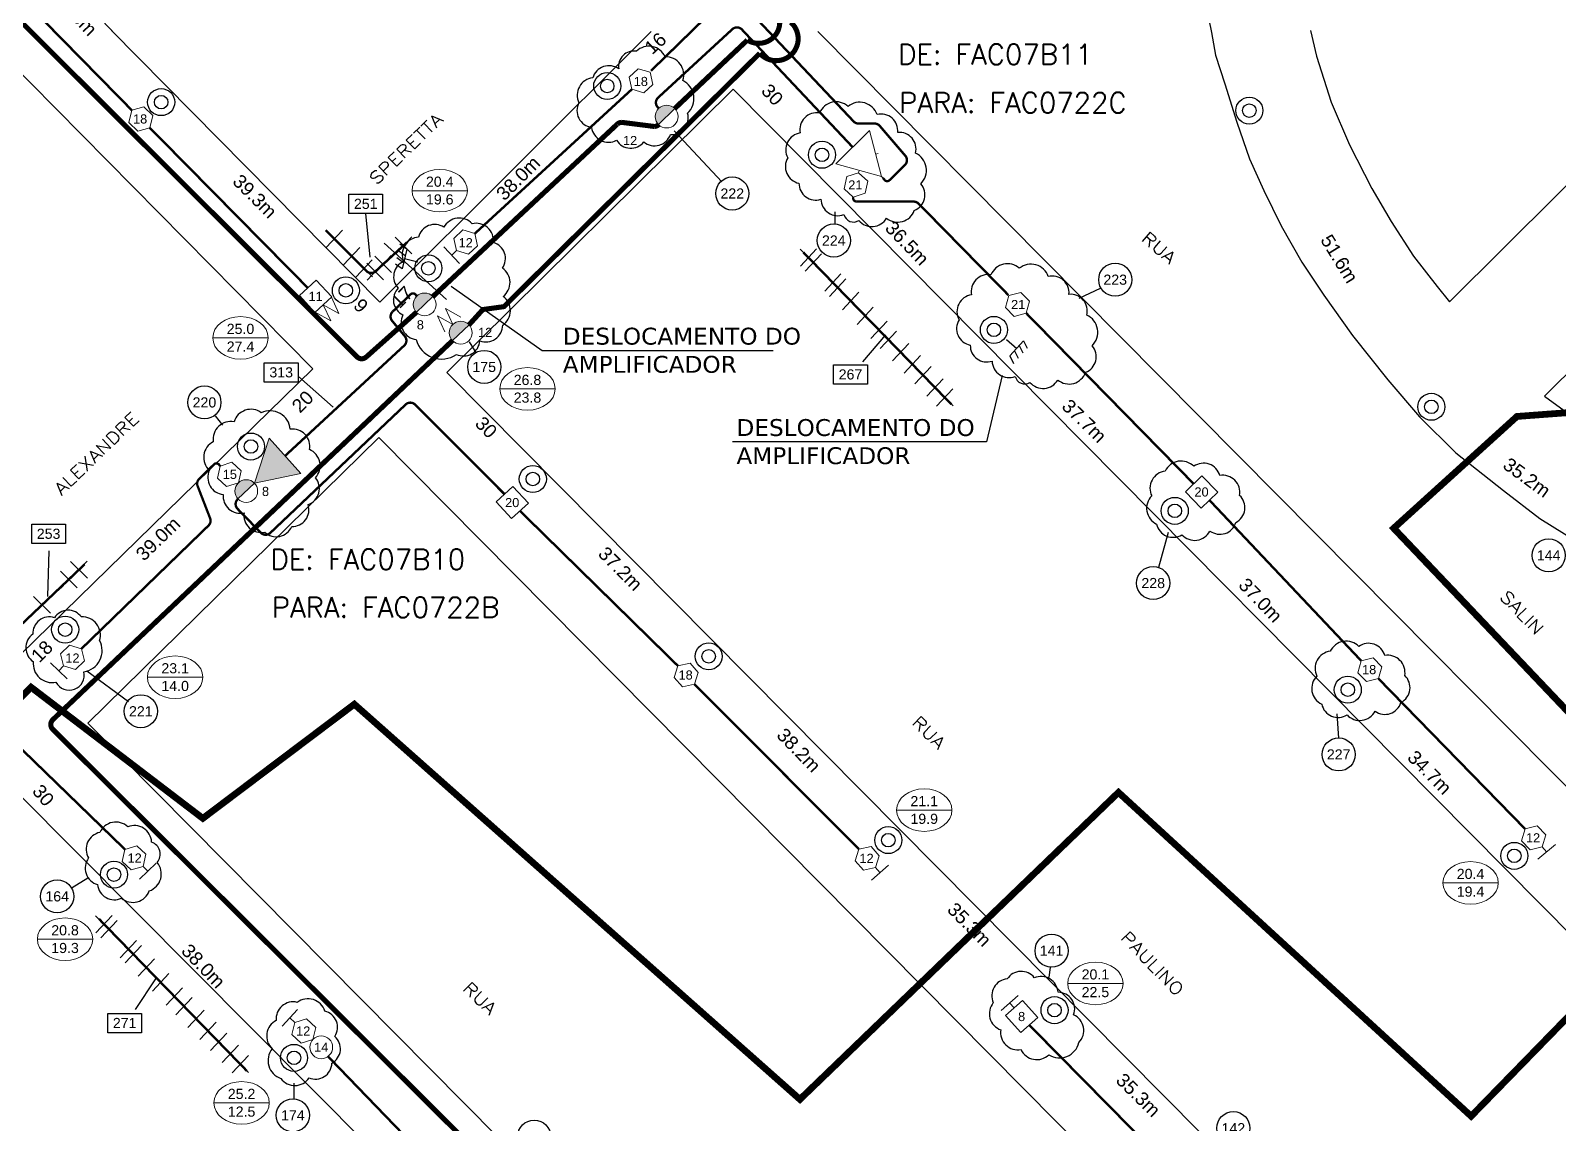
# Model space of a CAD drawing. Header units: inches. Extents: x 246034 to 247769, y 7726337 to 7727523.
# Drawn here: x 246634 to 246860, y 7726736.5 to 7726898.2 of the extents above; entities that cross this region are included whole.
import ezdxf
from ezdxf.enums import TextEntityAlignment as Align

# ---------------------------------------------------------------- set-up
doc = ezdxf.new("R2010")
doc.units = ezdxf.units.IN
doc.header["$LTSCALE"] = 6
doc.header["$MEASUREMENT"] = 0
for name, pattern in [('DASHDOT', [1, 0.5, -0.25, 0, -0.25]), ('DASHED', [0.75, 0.5, -0.25]), ('PHANTOMX2', [5, 2.5, -0.5, 0.5, -0.5, 0.5, -0.5])]:
    doc.linetypes.add(name, pattern=pattern)
for name, color, linetype in [('ALTERAÇÃO', 4, 'Continuous'), ('ANOTACOES', 6, 'Continuous'), ('DISTANCIA', 7, 'Continuous'), ('ELETRONICO', 4, 'Continuous'), ('NET-CBTP', 6, 'DASHDOT'), ('NET-CBTR', 3, 'DASHED'), ('NET_UPGRADE', 7, 'Continuous'), ('POSTES', 1, 'Continuous'), ('QUADRAS', 7, 'Continuous'), ('RUAS', 7, 'Continuous'), ('TERRA', 7, 'Continuous')]:
    doc.layers.add(name, color=color, linetype=linetype)
for name, color, linetype, lineweight in [('NET-AMP', 1, 'Continuous', 20), ('NET-SPLT', 1, 'Continuous', 20), ('NET-TAP', 1, 'Continuous', 20), ('NET-TERM', 1, 'Continuous', 20)]:
    doc.layers.add(name, color=color, linetype=linetype, lineweight=lineweight)
doc.layers.add('NET-AMP @ 1', color=1, linetype='Continuous', lineweight=20, true_color=0xff0000)
doc.layers.add('NET-LIMCEL', color=9, linetype='PHANTOMX2', lineweight=50, true_color=0x808080)
doc.styles.add('B', font='SIMPLEX', dxfattribs={"width": 1.2, "height": 1.8})
doc.styles.add('Folhas_CAD', font='arial.ttf')
doc.styles.add('Romans', font='ROMANS.shx', dxfattribs={"height": 3})
doc.styles.get("Standard").update_dxf_attribs({"font": 'arial.ttf'})
doc.dimstyles.get("Standard").update_dxf_attribs({"dimtxt": 0.18, "dimasz": 0.18, "dimexe": 0.18, "dimexo": 0.0625, "dimgap": 0.09, "dimtad": 0, "dimtih": 1, "dimtoh": 1, "dimdec": 4, "dimzin": 0, "dimdsep": 46, "dimtxsty": 'Standard', "dimcen": 0.09, "dimadec": 0, "dimazin": 0, "dimtfac": 1, "dimtdec": 4, "dimtofl": 0, "dimtmove": 0, "dimatfit": 3, "dimfxl": 1, "dimtolj": 1, "dimtzin": 0, "dimarcsym": 0})

# ---------------------------------------------------------------- blocks, each defined once
blk = doc.blocks.new('POSTECS')
at = {"layer": 'POSTES', "linetype": 'ByBlock'}
for radius in [2, 1]:
    blk.add_circle((0, 0), radius, dxfattribs=at)
blk = doc.blocks.new('POSTE')
at = {"layer": 'POSTES', "linetype": 'ByBlock'}
for radius in [2, 1]:
    blk.add_circle((0, 0), radius, dxfattribs=at)
blk = doc.blocks.new('TERRA')
at = {"layer": 'TERRA', "linetype": 'ByBlock'}
for p, q in [((0, 0), (0, -2.02)), ((-1.5, -2.02), (-1.97, -3.15)), ((-1.5, -2.02), (1.5, -2.02)), ((-0.49, -2.02), (-0.96, -3.15)), ((0.57, -2.02), (0.09, -3.15)), ((1.5, -2.02), (1.03, -3.15))]:
    blk.add_line(p, q, dxfattribs=at)
blk = doc.blocks.new('DC')
h = blk.add_hatch(color=256)
h.dxf.hatch_style = 1
h.paths.add_polyline_path([(3.38, 0), (0, 0, 1)])
blk.add_line((0, 0), (3.38, 0))
blk.add_circle((1.69, 0), 1.69)
at = {"color": 0}
blk.add_attdef('DCVAL', text='', height=1.35, dxfattribs=at).set_placement((3.1, 3.27), align=Align.MIDDLE)
blk = doc.blocks.new('LE')
at = {"layer": 'NET-AMP'}
h = blk.add_hatch(color=256, dxfattribs=at)
h.dxf.hatch_style = 1
h.paths.add_polyline_path([(0, 3.5), (0, -3.5), (6.06, 0)])
blk.add_lwpolyline([(0, 3.5), (0, -3.5), (6.06, 0)], close=True, dxfattribs=at)
blk = doc.blocks.new('TERMINAL')
blk.add_line((-1, 0), (0, 0))
blk.add_lwpolyline([(-1, -1.6875), (-1, 1.6875)])
blk = doc.blocks.new('TAP8')
blk.add_lwpolyline([(0.92, 1.59), (0, 0), (0.92, -1.59), (2.76, -1.59), (3.68, 0), (2.76, 1.59)], close=True)
blk.add_attdef('DBVAL', text='', height=1.35).set_placement((1.77, -0.06), align=Align.MIDDLE)
blk = doc.blocks.new('TAP4')
blk.add_lwpolyline([(3.38, -1.69), (0, -1.69), (0, 1.69), (3.38, 1.69)], close=True)
at = {"color": 0}
blk.add_attdef('DBVAL', text='', height=1.35, dxfattribs=at).set_placement((1.69, 0), align=Align.MIDDLE)
blk = doc.blocks.new('TAP2')
at = {"color": 0}
blk.add_circle((1.69, 0), 1.69, dxfattribs=at)
blk.add_attdef('DBVAL', text='', height=1.35, dxfattribs=at).set_placement((1.69, 0), align=Align.MIDDLE)
blk = doc.blocks.new('HI-LOW')
blk.add_lwpolyline([(-4.1, 0), (4.1, 0)])
blk.add_ellipse((0, 0), major_axis=(4.1, 0), ratio=0.768293)
for tag, p in [('END-HI', (0, 1.33)), ('END-LO', (0, -1.29))]:
    blk.add_attdef(tag, text='', height=1.5).set_placement(p, align=Align.MIDDLE_CENTER)
blk = doc.blocks.new('CX_CodUpgrade')
blk.add_circle((-0.13, 0.04), 2.45)
at = {"color": 1, "flags": 1}
for tag, p in [('RETIRAR1', (4.74, 11.47)), ('NOVO1', (28.33, 11.47)), ('RETIRAR2', (4.74, 7.94)), ('NOVO2', (28.33, 7.94)), ('RETIRAR3', (4.74, 4.42)), ('NOVO3', (28.33, 4.42)), ('RETIRAR4', (4.74, 0.89)), ('NOVO4', (28.33, 0.9)), ('RETIRAR5', (4.74, -2.63)), ('NOVO5', (28.33, -2.63)), ('RETIRAR6', (4.74, -6.15)), ('NOVO6', (28.33, -6.15)), ('RETIRAR7', (4.74, -9.68)), ('NOVO7', (28.33, -9.68)), ('RETIRAR8', (4.74, -13.2)), ('NOVO8', (28.33, -13.2)), ('RETIRAR9', (4.74, -16.73)), ('NOVO9', (28.33, -16.73))]:
    blk.add_attdef(tag, p, '', height=1.5, dxfattribs=at)
at = {"color": 7, "flags": 1}
for tag, p in [('ANTIGO1', (17.16, 11.46)), ('ANTIGO2', (17.16, 7.94)), ('ANTIGO3', (17.16, 4.41)), ('ANTIGO4', (17.16, 0.89)), ('ANTIGO5', (17.16, -2.63)), ('ANTIGO6', (17.16, -6.16)), ('ANTIGO7', (17.16, -9.68)), ('ANTIGO8', (17.16, -13.21)), ('ANTIGO9', (17.16, -16.73))]:
    blk.add_attdef(tag, p, '', height=1.5, dxfattribs=at)
at = {"color": 1}
blk.add_attdef('CODIGO', text='', height=1.5, dxfattribs=at).set_placement((-0.13, 0.04), align=Align.MIDDLE_CENTER)
blk = doc.blocks.new('CARGA')
for p, q in [((-2.5, 0.81), (0, 1.62)), ((-2.5, 0.81), (0, 0)), ((-2.5, -0.81), (0, 0)), ((-2.5, -0.81), (0, -1.62))]:
    blk.add_line(p, q)
blk = doc.blocks.new('AMP3')
for p, q in [((3.1, 1.71), (3.3, 2.03)), ((0, 0), (-0.33, 0)), ((3.1, -1.71), (3.3, -2.03)), ((6.06, 0), (6.38, 0))]:
    blk.add_line(p, q)
blk.add_lwpolyline([(0, 3.5), (0, -3.5), (6.06, 0)], close=True)
blk = doc.blocks.new('CX_CodUpgradeCabo')
blk.add_lwpolyline([(-2.63, 1.45), (2.37, 1.45), (2.37, -1.4), (-2.63, -1.4)], close=True)
at = {"color": 1, "style": 'Folhas_CAD', "flags": 1}
for tag, p in [('SERVICO', (5.97, 0.89)), ('TIPO', (17.92, 0.89)), ('COMP', (25.22, 0.89))]:
    blk.add_attdef(tag, p, '', height=1.5, dxfattribs=at)
at = {"color": 1}
blk.add_attdef('CODIGO', text='', height=1.5, dxfattribs=at).set_placement((-0.13, 0.04), align=Align.MIDDLE_CENTER)
blk = doc.blocks.new('EXCLUIR_CABOdwg')
at = {"layer": 'ANOTACOES', "color": 4}
for points in [[(-1.24, 1.23), (1.24, -1.23)], [(-1.2, -1.28), (1.21, 1.29)]]:
    blk.add_lwpolyline(points, dxfattribs=at)

msp = doc.modelspace()

# ---------------------------------------------------------------- linework, layer by layer
msp.add_lwpolyline([(246686.32, 7726866.74), (246695.53, 7726858.42)])
at = {"layer": 'NET-CBTP', "const_width": 0.75}
for points in [[(246834.96, 7727014.26), (246833.49, 7727012.71, 0.408336), (246833.51, 7727011.31), (246843.87, 7727001.05, -0.408728), (246843.89, 7726999.65), (246792.78, 7726946.19, -1.150589), (246792.78, 7726946.19), (246746.46, 7726899.42, -1.060403), (246741.86, 7726894.83), (246704.02, 7726857.34), (246700.9, 7726856.91), (246698.85, 7726854.65)], [(246556.17, 7726975.71), (246682.26, 7726849.92, 0.390667), (246683.61, 7726849.86), (246691.06, 7726856.5)], [(246729.29, 7726886.66), (246740.03, 7726896.78, 0.834189), (246744.19, 7726901.31), (246776.51, 7726933.3)], [(246696.41, 7726852.32), (246637.27, 7726796.22, 0.416078), (246637.26, 7726794.8), (246706.83, 7726725.48), (246708.59, 7726723.7)]]:
    msp.add_lwpolyline(points, format="xyb", dxfattribs=at)
at = {"layer": 'NET-CBTP'}
msp.add_lwpolyline([(246693.5, 7726858.83, 0.75, 0.75, 0), (246720.75, 7726884.31, 0.75, 0.75, -0.192376), (246721.43, 7726884.61, 0.75, 0.75, 0), (246726.26, 7726884, 0.75, 0.75, 0.180563), (246726.91, 7726884.27, 0.75, 0.75, 0), (246726.91, 7726884.27, 0, 0, 0)], format="xyseb", dxfattribs=at)
at = {"layer": 'NET-CBTR', "const_width": 0.35}
for points in [[(246625.86, 7726909.92), (246648.97, 7726886.39)], [(246722.94, 7726889.5), (246699.71, 7726868.15)], [(246651.6, 7726883.82), (246675.01, 7726860.1)], [(246748.33, 7726865.36), (246770.22, 7726842.88)], [(246781.3, 7726856.36), (246806.06, 7726831.13)], [(246830.85, 7726804.94), (246808.4, 7726828.7)], [(246706.39, 7726827.11), (246729.75, 7726804.19)], [(246855.09, 7726780.07), (246833.4, 7726802.3)], [(246732.21, 7726801.46), (246756.53, 7726777.08)], [(246644.1, 7726766.74), (246665.98, 7726744.25)], [(246781.73, 7726751.05), (246802.72, 7726729.77)]]:
    msp.add_lwpolyline(points, dxfattribs=at)
at = {"layer": 'NET-CBTR'}
for points in [[(246743.7, 7726908.44, 0.35, 0.35, 0), (246738.6, 7726904.55, 0.35, 0.35, 1.053965), (246736.76, 7726902.95, 0.35, 0.35, 0), (246736.76, 7726902.95, 0.35, 0.35, 0), (246725.77, 7726892.23, 0, 0, 0)], [(246732.64, 7726909.22, 0.35, 0.35, 0), (246755.76, 7726884.74, 0.35, 0.35, 0.206309), (246756.49, 7726884.43, 0.35, 0.35, 0), (246758.86, 7726884.43, 0.35, 0.35, -0.219074), (246759.62, 7726884.08, 0.35, 0.35, 0), (246763.4, 7726879.67, 0.35, 0.35, -0.393352), (246763.34, 7726878.3, 0.35, 0.35, 0), (246761.07, 7726876.06, 0.35, 0.35, -0.434076), (246760.34, 7726876.08, 0.35, 0.35, 0), (246760.09, 7726876.38, 0, 0, 0)], [(246726.91, 7726886.66, 0.35, 0.35, 0), (246726.71, 7726886.92, 0.35, 0.35, -0.383179), (246726.81, 7726888.25, 0.35, 0.35, 0), (246737.8, 7726898.38, 0.35, 0.35, -0.416451), (246739.22, 7726898.35, 0.35, 0.35, 0), (246755.62, 7726880.93, 0, 0, 0)], [(246662.02, 7726833.75, 0.35, 0.35, 0), (246661.87, 7726833.95, 0.35, 0.35, 0.453457), (246661.12, 7726834, 0.35, 0.35, 0), (246658.93, 7726831.86, 0.35, 0.35, 0.299971), (246658.7, 7726830.78, 0.35, 0.35, 0), (246660.54, 7726826.03, 0.35, 0.35, -0.301198), (246660.31, 7726824.95, 0.35, 0.35, 0), (246641.5, 7726806.71, 0, 0, 0)], [(246704.46, 7726720.14, 0.35, 0.35, 0), (246703.27, 7726720.3, 0.35, 0.35, -0.098708), (246702.95, 7726720.52, 0.35, 0.35, 0), (246677.98, 7726746.4, 0, 0, 0)]]:
    msp.add_lwpolyline(points, format="xyseb", dxfattribs=at)
at = {"layer": 'NET-CBTR', "const_width": 0.35}
for points in [[(246755.71, 7726873.56), (246755.69, 7726873.5, 0.4696), (246756.18, 7726872.9), (246764.66, 7726872.88, -0.200737), (246765.37, 7726872.58), (246778.66, 7726859.04)], [(246677.65, 7726868.66), (246683.66, 7726862.62, 0.405258), (246685.05, 7726862.59), (246689.65, 7726866.85)], [(246691.11, 7726858.89), (246690.97, 7726859.09, 0.457111), (246690.21, 7726859.16), (246687.55, 7726856.6, 0.391957), (246687.47, 7726855.24), (246689.36, 7726852.95, -0.397274), (246689.26, 7726851.58), (246671.63, 7726835.25)], [(246664.67, 7726828.88), (246664.66, 7726828.87, 0.431907), (246664.6, 7726827.42), (246668.05, 7726823.88, 0.410061), (246669.45, 7726823.86), (246689.48, 7726842.86, -0.406806), (246690.87, 7726842.84), (246704.1, 7726829.59)], [(246625.09, 7726809.06), (246627.48, 7726806.73, 0.403175), (246628.87, 7726806.73), (246641.97, 7726819.2)], [(246647.95, 7726777.02), (246630.87, 7726793.59, 0.413867), (246629.46, 7726793.57), (246620.23, 7726784.08)]]:
    msp.add_lwpolyline(points, format="xyb", dxfattribs=at)
at = {"layer": 'NET-LIMCEL', "const_width": 1}
msp.add_lwpolyline([(246966.86, 7726835.39), (246942.98, 7726828.79), (246907.35, 7726829.64), (246870.87, 7726842.36), (246853.9, 7726841.09), (246835.66, 7726824.55), (246883.17, 7726774.52), (246847.12, 7726737.55), (246794.94, 7726785.46), (246747.81, 7726740.04), (246681.88, 7726798.51), (246659.47, 7726781.62), (246634.04, 7726801.03), (246625.71, 7726792.49), (246591.39, 7726790.04), (246539.07, 7726738.2), (246568.11, 7726705.13), (246553.91, 7726693.7), (246523.22, 7726714.22), (246513.62, 7726706.42)], dxfattribs=at)
at = {"layer": 'NET_UPGRADE'}
for points in [[(246721.01, 7726892.51, 0.520567), (246721.01, 7726892.51, 0.520567), (246717.15, 7726891.18, 0.520567), (246715.11, 7726887.53, 0.520567), (246716.98, 7726883.87, 0.520567), (246720.68, 7726881.96, 0.520567), (246724.71, 7726881.72, 0.520567), (246728.66, 7726882.79, 0.520567), (246731.19, 7726885.95, 0.520567), (246730.49, 7726890.81, 0.520567), (246727.87, 7726894.3, 0.520567), (246723.63, 7726895.13, 0.520567), (246721.01, 7726892.51)], [(246756.51, 7726870.09, 0.520567), (246756.51, 7726870.09, 0.520567), (246760.62, 7726870.44, 0.520567), (246764.73, 7726871.58, 0.520567), (246765.69, 7726875.51, 0.520567), (246764.91, 7726880.06, 0.520567), (246762.28, 7726883.12, 0.520567), (246759.22, 7726885.75, 0.520567), (246754.93, 7726886.97, 0.520567), (246750.73, 7726886.01, 0.520567), (246747.84, 7726883.04, 0.520567), (246746.01, 7726879.36, 0.520567), (246747.67, 7726875.6, 0.520567), (246750.91, 7726873.24, 0.520567), (246754.32, 7726870.97, 0.520567), (246756.51, 7726870.09)], [(246696.98, 7726850.27, 0.520567), (246696.98, 7726850.27, 0.520567), (246700.46, 7726852.27, 0.520567), (246703.83, 7726854.59, 0.520567), (246703.89, 7726858.86, 0.520567), (246703.78, 7726863.03, 0.520567), (246702.46, 7726866.82, 0.520567), (246699.3, 7726869.61, 0.520567), (246695.13, 7726869.09, 0.520567), (246691.39, 7726867.61, 0.520567), (246689.17, 7726864.03, 0.520567), (246688.38, 7726860.07, 0.520567), (246689.07, 7726856.12, 0.520567), (246691.02, 7726852.48, 0.520567), (246696.98, 7726850.27)], [(246781.85, 7726846.13, 0.520567), (246781.85, 7726846.13, 0.520567), (246785.96, 7726846.48, 0.520567), (246790.07, 7726847.62, 0.520567), (246791.04, 7726851.55, 0.520567), (246790.25, 7726856.1, 0.520567), (246787.62, 7726859.16, 0.520567), (246784.56, 7726861.79, 0.520567), (246780.27, 7726863.01, 0.520567), (246776.07, 7726862.05, 0.520567), (246773.19, 7726859.08, 0.520567), (246771.35, 7726855.4, 0.520567), (246773.01, 7726851.64, 0.520567), (246776.25, 7726849.28, 0.520567), (246779.66, 7726847.01, 0.520567), (246781.85, 7726846.13)], [(246668.12, 7726841.64, 0.520567), (246668.12, 7726841.64, 0.520567), (246664.09, 7726840.29, 0.520567), (246661.01, 7726837.35, 0.520567), (246660.44, 7726833.12, 0.520567), (246662.49, 7726829.54, 0.520567), (246665.56, 7726826.85, 0.520567), (246668.63, 7726823.97, 0.520567), (246672.61, 7726824.8, 0.520567), (246675.04, 7726828.06, 0.520567), (246676.13, 7726832.03, 0.520567), (246675.23, 7726836.2, 0.520567), (246672.41, 7726839.2, 0.520567), (246668.12, 7726841.64)], [(246799.86, 7726829.32, 0.520567), (246799.86, 7726829.32, 0.520567), (246800.58, 7726825.17, 0.520567), (246804.33, 7726823.58, 0.520567), (246808.48, 7726824.14, 0.520567), (246812.31, 7726825.41, 0.520567), (246812.87, 7726829.4, 0.520567), (246809.92, 7726832.35, 0.520567), (246806.09, 7726833.71, 0.520567), (246801.86, 7726832.99, 0.520567), (246799.86, 7726829.32)], [(246644.19, 7726807.93, 0.520567), (246644.19, 7726807.93, 0.520567), (246641.5, 7726811.43, 0.520567), (246637.5, 7726811.31, 0.520567), (246634.31, 7726808.87, 0.520567), (246634.38, 7726804.81, 0.508505), (246637.74, 7726801.77, 0.871871), (246641.88, 7726803.31, 0.520567), (246644.19, 7726807.93)], [(246824.29, 7726802.67, 0.520567), (246824.29, 7726802.67, 0.520567), (246825.01, 7726798.53, 0.520567), (246828.76, 7726796.93, 0.520567), (246832.91, 7726797.49, 0.520567), (246836.74, 7726798.77, 0.520567), (246837.3, 7726802.75, 0.520567), (246834.34, 7726805.71, 0.520567), (246830.51, 7726807.06, 0.520567), (246826.28, 7726806.34, 0.520567), (246824.29, 7726802.67)], [(246651.88, 7726778.11, 0.520567), (246651.88, 7726778.11, 0.520567), (246648.36, 7726780.37, 0.520567), (246644.24, 7726779.53, 0.520567), (246642.56, 7726775.76, 0.520567), (246643.9, 7726771.81, 0.520567), (246647.43, 7726769.8, 0.520567), (246651.55, 7726770.89, 0.520567), (246652.72, 7726775.09, 0.520567), (246651.88, 7726778.11)], [(246789.08, 7726748.45, 0.520567), (246789.08, 7726748.45, 0.520567), (246788.31, 7726752.55, 0.520567), (246786, 7726755.89, 0.520567), (246782.49, 7726758.02, 0.520567), (246778.47, 7726757.85, 0.520567), (246776.42, 7726754.35, 0.520567), (246777.53, 7726750.33, 0.520567), (246780.52, 7726747.42, 0.520567), (246784.63, 7726746.65, 0.520567), (246789.08, 7726748.45)], [(246671.02, 7726743.13, 0.520567), (246671.02, 7726743.13, 0.520567), (246675.18, 7726743.21, 0.520567), (246678.56, 7726745.38, 0.520567), (246678.99, 7726749.36, 0.520567), (246677.52, 7726753.09, 0.520567), (246673.44, 7726754.39, 0.520567), (246670.32, 7726751.7, 0.520567), (246669.72, 7726747.54, 0.520567), (246671.02, 7726743.13)]]:
    msp.add_lwpolyline(points, format="xyb", close=True, dxfattribs=at)
at = {"layer": 'QUADRAS'}
for points in [[(246605.24, 7726939.96), (246646.06, 7726898.17)], [(246805.72, 7726927.47), (246805.7, 7726921.79), (246805.85, 7726915.08), (246806.7, 7726908.32), (246807.55, 7726903.49), (246808.7, 7726897.9)], [(246605.47, 7726833.99), (246632.5, 7726805.87), (246675.72, 7726848.15), (246626.32, 7726898.17)], [(246645.97, 7726898.18), (246685.67, 7726858.02), (246725.79, 7726898.07)], [(246789.59, 7726858.57), (246750.47, 7726898.03)], [(246808.7, 7726897.9), (246809.3, 7726894.53), (246810.66, 7726890.3), (246812.45, 7726884.62), (246814.34, 7726879.19), (246816.45, 7726874.54), (246819.01, 7726869.31), (246822.05, 7726863.91), (246825.31, 7726859.05), (246829.58, 7726853.08), (246834.77, 7726846.52), (246839.49, 7726841.02), (246844.83, 7726835.72), (246851.92, 7726830.12), (246857.29, 7726826.01), (246864.98, 7726821.19)], [(246823.34, 7726898.21), (246824.25, 7726894.39), (246826.39, 7726887.61), (246829.1, 7726881.3), (246832.42, 7726874.82), (246835.28, 7726869.94), (246838.59, 7726864.79), (246842.08, 7726860.31), (246843.94, 7726858.04), (246883.99, 7726897.89)], [(246906.68, 7726892.4), (246857.98, 7726844.11), (246860.86, 7726841.95)], [(246888.51, 7726737.52), (246846.21, 7726695.64), (246695.57, 7726847.61), (246737.92, 7726889.54), (246888.51, 7726737.52)], [(246899.03, 7726748.21), (246789.59, 7726858.57)], [(246789.16, 7726647.55), (246642.45, 7726795.71), (246685.53, 7726837.97), (246836.09, 7726685.9)], [(246605.72, 7726726.36), (246662.37, 7726676.44), (246701.55, 7726715.49), (246632.04, 7726785.38), (246605.65, 7726758.81)]]:
    msp.add_lwpolyline(points, dxfattribs=at)

# ---------------------------------------------------------------- block references
at = {"layer": 'ALTERAÇÃO'}
for p in [(246678.92, 7726867.38), (246689.17, 7726866.4), (246681.49, 7726864.8), (246749.07, 7726864.6), (246749.8, 7726863.85), (246683.31, 7726862.97), (246684.98, 7726862.52), (246686.14, 7726863.6), (246752.67, 7726860.9), (246753.4, 7726860.14), (246755.32, 7726858.17), (246757.46, 7726855.97), (246759.49, 7726853.89), (246760.9, 7726852.44), (246762.69, 7726850.6), (246764.45, 7726848.8), (246766.02, 7726847.18), (246767.77, 7726845.38), (246769.23, 7726843.88), (246639.64, 7726816.98), (246641.14, 7726818.41), (246635.67, 7726813.2), (246644.84, 7726765.97), (246645.57, 7726765.22), (246648.44, 7726762.27), (246649.17, 7726761.52), (246651.09, 7726759.55), (246653.23, 7726757.35), (246655.25, 7726755.27), (246656.67, 7726753.82), (246658.46, 7726751.97), (246660.22, 7726750.17), (246661.79, 7726748.56), (246663.54, 7726746.76), (246665, 7726745.26)]:
    msp.add_blockref('EXCLUIR_CABOdwg', p, dxfattribs=at)
at = {"layer": 'ELETRONICO'}
for p, rotation in [((246691.26, 7726863.94), 257.0167515911508), ((246778.36, 7726852.5), 48.71723083414923)]:
    msp.add_blockref('TERRA', p, dxfattribs=dict(at, rotation=rotation))
at = {"layer": 'NET-AMP'}
for name, p, rotation in [('AMP3', (246755.62, 7726880.93), 314.5062738288158), ('LE', (246671.63, 7726835.25), 221.7984674922073)]:
    msp.add_blockref(name, p, dxfattribs=dict(at, rotation=rotation))
at = {"layer": 'NET-SPLT'}
ref = msp.add_blockref('DC', (246729.29, 7726886.66), dxfattribs=dict(at, rotation=224.9989238130036))
ref.add_attrib('DCVAL', '12', dxfattribs={"layer": '0', "color": 0, "height": 1.35}).set_placement((246722.68, 7726881.93), align=Align.MIDDLE)
ref = msp.add_blockref('DC', (246693.5, 7726858.83), dxfattribs=dict(at, rotation=223.659196470004))
ref.add_attrib('DCVAL', '8', dxfattribs={"layer": '0', "color": 0, "height": 1.35}).set_placement((246691.65, 7726854.65), align=Align.MIDDLE)
ref = msp.add_blockref('DC', (246698.85, 7726854.65), dxfattribs=dict(at, rotation=223.659196470004))
ref.add_attrib('DCVAL', '12', dxfattribs={"layer": '0', "color": 0, "height": 1.35}).set_placement((246701.24, 7726853.54), align=Align.MIDDLE)
ref = msp.add_blockref('DC', (246667.11, 7726831.21), dxfattribs=dict(at, rotation=223.659196470004))
ref.add_attrib('DCVAL', '8', dxfattribs={"layer": '0', "color": 0, "height": 1.35}).set_placement((246668.74, 7726830), align=Align.MIDDLE)
at = {"layer": 'NET-TAP'}
ref = msp.add_blockref('TAP8', (246722.94, 7726889.5), dxfattribs=dict(at, rotation=43.0091724778528))
ref.add_attrib('DBVAL', '18', dxfattribs={"layer": '0', "height": 1.35}).set_placement((246724.27, 7726890.66), align=Align.MIDDLE)
ref = msp.add_blockref('TAP8', (246648.97, 7726886.39), dxfattribs=dict(at, rotation=315.7447240898002))
ref.add_attrib('DBVAL', '18', dxfattribs={"layer": '0', "height": 1.35}).set_placement((246650.19, 7726885.11), align=Align.MIDDLE)
ref = msp.add_blockref('TAP8', (246754.73, 7726876.59), dxfattribs=dict(at, rotation=317.8335616446793))
ref.add_attrib('DBVAL', '21', dxfattribs={"layer": '0', "height": 1.35}).set_placement((246756.01, 7726875.36), align=Align.MIDDLE)
ref = msp.add_blockref('TAP8', (246697.02, 7726865.64), dxfattribs=dict(at, rotation=43.00917247785291))
ref.add_attrib('DBVAL', '12', dxfattribs={"layer": '0', "height": 1.35}).set_placement((246698.36, 7726866.81), align=Align.MIDDLE)
ref = msp.add_blockref('TAP4', (246674.91, 7726857.72), dxfattribs=dict(at, rotation=42.64150851297777))
ref.add_attrib('DBVAL', '11', dxfattribs={"layer": '0', "color": 0, "height": 1.35}).set_placement((246676.15, 7726858.86), align=Align.MIDDLE)
ref = msp.add_blockref('TAP8', (246781.3, 7726856.36), dxfattribs=dict(at, rotation=134.4666213952612))
ref.add_attrib('DBVAL', '21', dxfattribs={"layer": '0', "height": 1.35}).set_placement((246780.1, 7726857.66), align=Align.MIDDLE)
ref = msp.add_blockref('TAP8', (246664.73, 7726831.27), dxfattribs=dict(at, rotation=137.4730715266768))
ref.add_attrib('DBVAL', '15', dxfattribs={"layer": '0', "height": 1.35}).set_placement((246663.46, 7726832.51), align=Align.MIDDLE)
ref = msp.add_blockref('TAP4', (246806.06, 7726831.13), dxfattribs=dict(at, rotation=314.0000000017298))
ref.add_attrib('DBVAL', '20', dxfattribs={"layer": '0', "color": 0, "height": 1.35}).set_placement((246807.23, 7726829.92), align=Align.MIDDLE)
ref = msp.add_blockref('TAP4', (246704, 7726827.21), dxfattribs=dict(at, rotation=42.64150851297778))
ref.add_attrib('DBVAL', '20', dxfattribs={"layer": '0', "color": 0, "height": 1.35}).set_placement((246705.24, 7726828.35), align=Align.MIDDLE)
ref = msp.add_blockref('TAP8', (246638.85, 7726804.17), dxfattribs=dict(at, rotation=43.77128680701845))
ref.add_attrib('DBVAL', '12', dxfattribs={"layer": '0', "height": 1.35}).set_placement((246640.17, 7726805.35), align=Align.MIDDLE)
ref = msp.add_blockref('TAP8', (246729.75, 7726804.19), dxfattribs=dict(at, rotation=311.9478129291519))
ref.add_attrib('DBVAL', '18', dxfattribs={"layer": '0', "height": 1.35}).set_placement((246730.9, 7726802.84), align=Align.MIDDLE)
ref = msp.add_blockref('TAP8', (246830.85, 7726804.94), dxfattribs=dict(at, rotation=314.0000000017298))
ref.add_attrib('DBVAL', '18', dxfattribs={"layer": '0', "height": 1.35}).set_placement((246832.03, 7726803.63), align=Align.MIDDLE)
ref = msp.add_blockref('TAP8', (246855.09, 7726780.07), dxfattribs=dict(at, rotation=314.0416777524916))
ref.add_attrib('DBVAL', '12', dxfattribs={"layer": '0', "height": 1.35}).set_placement((246856.28, 7726778.75), align=Align.MIDDLE)
ref = msp.add_blockref('TAP8', (246650.63, 7726774.51), dxfattribs=dict(at, rotation=136.8587117926712))
ref.add_attrib('DBVAL', '12', dxfattribs={"layer": '0', "height": 1.35}).set_placement((246649.38, 7726775.76), align=Align.MIDDLE)
ref = msp.add_blockref('TAP8', (246756.53, 7726777.08), dxfattribs=dict(at, rotation=311.9478129291519))
ref.add_attrib('DBVAL', '12', dxfattribs={"layer": '0', "height": 1.35}).set_placement((246757.67, 7726775.72), align=Align.MIDDLE)
ref = msp.add_blockref('TAP4', (246779.35, 7726751.18), dxfattribs=dict(at, rotation=41.73933568611919))
ref.add_attrib('DBVAL', '8', dxfattribs={"layer": '0', "color": 0, "height": 1.35}).set_placement((246780.61, 7726752.3), align=Align.MIDDLE)
ref = msp.add_blockref('TAP8', (246673.07, 7726751.42), dxfattribs=dict(at, rotation=316.8587117926712))
ref.add_attrib('DBVAL', '12', dxfattribs={"layer": '0', "height": 1.35}).set_placement((246674.32, 7726750.17), align=Align.MIDDLE)
ref = msp.add_blockref('TAP2', (246678.67, 7726747.75), dxfattribs=dict(at, rotation=180))
ref.add_attrib('DBVAL', '14', dxfattribs={"layer": '0', "color": 0, "height": 1.35}).set_placement((246676.98, 7726747.75), align=Align.MIDDLE)
at = {"layer": 'NET-TERM'}
for p, values in [((246694.52, 7726874.5), {'END-HI': '20.4', 'END-LO': '19.6'}), ((246665.04, 7726852.72), {'END-HI': '25.0', 'END-LO': '27.4'}), ((246707.5, 7726845.17), {'END-HI': '26.8', 'END-LO': '23.8'}), ((246655.37, 7726802.5), {'END-HI': '23.1', 'END-LO': '14.0'}), ((246766.2, 7726782.84), {'END-HI': '21.1', 'END-LO': '19.9'}), ((246847.03, 7726772.07), {'END-HI': '20.4', 'END-LO': '19.4'}), ((246639.08, 7726763.73), {'END-HI': '20.8', 'END-LO': '19.3'}), ((246791.53, 7726757.2), {'END-HI': '20.1', 'END-LO': '22.5'}), ((246665.2, 7726739.52), {'END-HI': '25.2', 'END-LO': '12.5'})]:
    msp.add_blockref('HI-LOW', p, dxfattribs=at).add_auto_attribs(values)
for name, p, rotation in [('TERMINAL', (246697.02, 7726865.64), 43.63309745756691), ('CARGA', (246677.29, 7726857.62), 132.6415085097458), ('CARGA', (246696.47, 7726854.7), 312.6415085097458), ('TERMINAL', (246638.85, 7726804.17), 46.18652280404015), ('TERMINAL', (246857.65, 7726777.42), 129.9364943316295), ('TERMINAL', (246650.63, 7726774.51), 134.1470321576779), ('TERMINAL', (246758.98, 7726774.34), 131.7393356573296), ('TERMINAL', (246779.49, 7726753.56), 311.7393357415522), ('TERMINAL', (246673.07, 7726751.42), 316.9684512673189)]:
    msp.add_blockref(name, p, dxfattribs=dict(at, rotation=rotation))
at = {"layer": 'NET_UPGRADE'}
for name, p, values in [('CX_CodUpgrade', (246737.93, 7726874.04), {'CODIGO': '222'}), ('CX_CodUpgradeCabo', (246683.7, 7726872.51), {'CODIGO': '251'}), ('CX_CodUpgrade', (246752.95, 7726867.08), {'CODIGO': '224'}), ('CX_CodUpgrade', (246794.59, 7726861.29), {'CODIGO': '223'}), ('CX_CodUpgrade', (246701.23, 7726848.38), {'CODIGO': '175'}), ('CX_CodUpgradeCabo', (246671.19, 7726847.58), {'CODIGO': '313'}), ('CX_CodUpgradeCabo', (246755.42, 7726847.27), {'CODIGO': '267'}), ('CX_CodUpgrade', (246659.83, 7726843.13), {'CODIGO': '220'}), ('CX_CodUpgradeCabo', (246636.78, 7726823.69), {'CODIGO': '253'}), ('CX_CodUpgrade', (246858.72, 7726820.5), {'CODIGO': '144'}), ('CX_CodUpgrade', (246800.21, 7726816.4), {'CODIGO': '228'}), ('CX_CodUpgrade', (246650.42, 7726797.43), {'CODIGO': '221'}), ('CX_CodUpgrade', (246827.65, 7726791.04), {'CODIGO': '227'}), ('CX_CodUpgrade', (246638.05, 7726770.04), {'CODIGO': '164'}), ('CX_CodUpgrade', (246785.17, 7726762), {'CODIGO': '141'}), ('CX_CodUpgradeCabo', (246648.03, 7726751.3), {'CODIGO': '271'}), ('CX_CodUpgrade', (246672.92, 7726737.64), {'CODIGO': '174'}), ('CX_CodUpgrade', (246708.63, 7726734.49), {'CODIGO': '116'}), ('CX_CodUpgrade', (246812.07, 7726735.73), {'CODIGO': '142'})]:
    msp.add_blockref(name, p, dxfattribs=at).add_auto_attribs(values)
at = {"layer": 'POSTES'}
for name, p in [('POSTE', (246719.3, 7726889.98)), ('POSTE', (246653.3, 7726887.6)), ('POSTE', (246814.3, 7726886.35)), ('POSTE', (246751.08, 7726879.81)), ('POSTE', (246692.84, 7726863.02)), ('POSTE', (246680.63, 7726859.74)), ('POSTE', (246776.51, 7726853.9)), ('POSTE', (246841.24, 7726842.52)), ('POSTECS', (246666.58, 7726836.64)), ('POSTECS', (246708.29, 7726831.83)), ('POSTE', (246803.27, 7726827.12)), ('POSTE', (246639.1, 7726809.55)), ('POSTE', (246734.32, 7726805.59)), ('POSTECS', (246828.87, 7726800.65)), ('POSTE', (246760.88, 7726778.4)), ('POSTE', (246853.5, 7726776.07)), ('POSTECS', (246646.32, 7726773.3)), ('POSTE', (246785.48, 7726753.24)), ('POSTE', (246672.96, 7726746.18))]:
    msp.add_blockref(name, p, dxfattribs=at)

# ---------------------------------------------------------------- texts
at = {"layer": 'DISTANCIA'}
for s, rotation, p in [('36.5m', 313.9788, (246640.59, 7726900.7)), ('16', 42.1221, (246726.42, 7726896.31)), ('30', 313.4133, (246743.73, 7726888.71)), ('38.0m', 45.2074, (246706.11, 7726876.35)), ('39.3m', 315.0156, (246667.17, 7726873.67)), ('36.5m', 313.9739, (246763.68, 7726866.73)), ('51.6m', 301.6214, (246827.63, 7726864.43)), ('9', 314.5341, (246682.86, 7726857.5)), ('17', 45.4428, (246688.95, 7726858.75)), ('20', 45.4428, (246674.23, 7726843.29)), ('37.7m', 315.7727, (246789.88, 7726840.43)), ('30', 314.5341, (246701.4, 7726839.49)), ('35.2m', 323.8054, (246855.37, 7726832.06)), ('39.0m', 44.0893, (246652.83, 7726822.99)), ('37.2m', 314.7609, (246721.25, 7726818.57)), ('37.0m', 313.7311, (246815.96, 7726813.9)), ('18', 45.5053, (246635.66, 7726806.34)), ('38.2m', 314.2715, (246747.65, 7726791.71)), ('34.7m', 314.7414, (246840.98, 7726788.42)), ('30', 310.1414, (246635.87, 7726785.04)), ('35.3m', 314.4801, (246772.89, 7726765.91)), ('38.0m', 313.8559, (246659.55, 7726759.77)), ('35.3m', 315.551, (246797.88, 7726740.69))]:
    msp.add_text(s, height=2, rotation=rotation, dxfattribs=at).set_placement(p, align=Align.MIDDLE)
at = {"layer": 'NET-AMP @ 1', "style": 'Romans'}
for s, p in [('DE: FAC07B11', (246762.34, 7726893.18)), ('PARA: FAC0722C', (246762.47, 7726886.01)), ('DE: FAC07B10', (246669.48, 7726818.45)), ('PARA: FAC0722B', (246669.65, 7726811.33))]:
    msp.add_text(s, height=3, dxfattribs=at).set_placement(p)
at = {"layer": 'NET_UPGRADE', "color": 4, "char_height": 2.5, "width": 39.4358, "attachment_point": 1}
for insert in [(246712.72, 7726854.22), (246738.42, 7726840.7)]:
    msp.add_mtext('{\\fVerdana|b0|i0|c0|p34;DESLOCAMENTO DO AMPLIFICADOR}', dxfattribs=dict(at, insert=insert))
at = {"layer": 'RUAS', "style": 'B', "width": 1.2}
for s, rotation, p in [('SPERETTA', 44, (246685.16, 7726875.23)), ('RUA', 319, (246798.19, 7726867.22)), ('ALEXANDRE', 44, (246638.54, 7726829.34)), ('SALIN', 314, (246851.25, 7726814.25)), ('RUA', 315, (246764.23, 7726795.67)), ('PAULINO', 314, (246795.12, 7726763.85)), ('RUA', 316, (246697.78, 7726756.3))]:
    msp.add_text(s, height=1.8, rotation=rotation, dxfattribs=at).set_placement(p)

# ---------------------------------------------------------------- leaders
at = {"layer": 'NET_UPGRADE'}
for points in [[(246729.21, 7726883.33), (246736.26, 7726875.83)], [(246684.22, 7726864.68), (246683.57, 7726871.11)], [(246752.95, 7726871.38), (246752.95, 7726869.53)], [(246789.12, 7726858.61), (246792.3, 7726860.09)], [(246698.85, 7726852.15), (246699.92, 7726850.45)], [(246760.49, 7726853.18), (246757.05, 7726849.16)], [(246678.73, 7726842.46), (246673.63, 7726847.02)], [(246662.42, 7726839.78), (246661.33, 7726841.19)], [(246802.28, 7726823.92), (246800.86, 7726818.76)], [(246636.54, 7726814.43), (246636.72, 7726821.19)], [(246642.3, 7726803.47), (246648.45, 7726798.89)], [(246827.27, 7726797.07), (246827.49, 7726793.49)], [(246642.44, 7726772.75), (246640.14, 7726771.33)], [(246784.71, 7726758.11), (246784.88, 7726759.56)], [(246652.47, 7726757.86), (246649.46, 7726753.34)], [(246672.92, 7726742.43), (246672.92, 7726740.09)]]:
    msp.add_leader(points, dimstyle='Standard', dxfattribs=at)
at = {"layer": 'NET_UPGRADE', "color": 4}
for points in [[(246696.2, 7726860.39), (246709.67, 7726850.86), (246743.85, 7726850.86)], [(246777.73, 7726847.17), (246775.41, 7726837.34), (246737.81, 7726837.34)]]:
    msp.add_leader(points, dimstyle='Standard', override={"dimgap": 0.09, "dimtad": 0}, dxfattribs=at)

doc.saveas('drawing.dxf')
